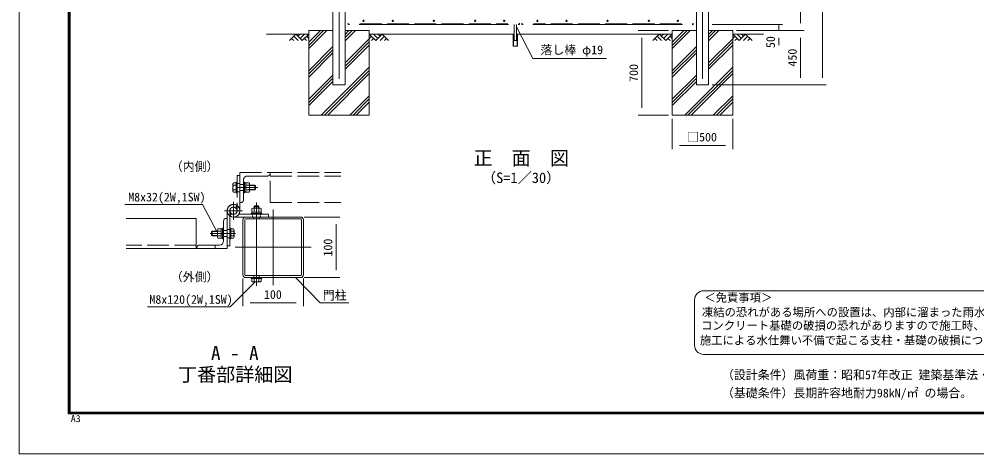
# Model space of a CAD drawing. Units: millimetres, scale not verified. Extents: x -6300 to 6300, y -4455 to 4455.
# Drawn here: x -6300 to 1606, y -4455 to -864 of the extents above; entities that cross this region are included whole.
import ezdxf
from ezdxf.enums import TextEntityAlignment as Align

# ---------------------------------------------------------------- set-up
doc = ezdxf.new("R2010")
doc.units = ezdxf.units.MM
doc.header["$LTSCALE"] = 30
for name, pattern in [('DASHED', [7.5, 6, -1.5]), ('USER1', [50.8, 31.75, -6.35, 6.35, -6.35]), ('USER3', [0.375, 0.25, -0.125])]:
    doc.linetypes.add(name, pattern=pattern)
for name, color, linetype, lineweight in [('0-0_D-TTL-TXT', 7, 'Continuous', 18), ('0-1_D-STR1', 1, 'Continuous', 18), ('0-2_D-BMK', 2, 'USER1', 13), ('0-3_D-STR4', 7, 'Continuous', 9), ('0-4_D-BGD', 7, 'Continuous', 9), ('0-5_D-DCR-HCH', 7, 'Continuous', 9), ('0-6_D-STR-DIM', 7, 'Continuous', 9), ('0-8_D-STR-TXT', 7, 'Continuous', 9), ('0-9_D-STR3', 3, 'Continuous', 13), ('0-B_D-TTL', 7, 'Continuous', 9)]:
    doc.layers.add(name, color=color, linetype=linetype, lineweight=lineweight)
doc.styles.add('ＭＳ ゴシック', font='')
doc.styles.get('ＭＳ ゴシック').set_extended_font_data('MS Gothic')

msp = doc.modelspace()

# ---------------------------------------------------------------- linework, layer by layer
at = {"layer": '0-0_D-TTL-TXT', "color": 2}
for p, q in [((3018.67, -3108), (-649.66, -3108)), ((-724.66, -3183), (-724.66, -3558)), ((-649.66, -3633), (3018.67, -3633))]:
    msp.add_line(p, q, dxfattribs=at)
for centre, start, end in [((-649.66, -3183), 90, 180), ((-649.66, -3558), 180, 270)]:
    msp.add_arc(centre, 75, start, end, dxfattribs=at)
at = {"layer": '0-1_D-STR1'}
for p, q in [((-3709.41, 1067.16), (-3709.41, -1407.84)), ((-609.41, 1067.16), (-609.41, -1407.84)), ((-3583.41, -897.84), (-3583.41, -907.84)), ((-3583.41, -907.84), (-3573.41, -907.84)), ((-3493.41, -907.84), (-2259.41, -907.84)), ((-2169.41, -907.84), (-2179.41, -907.84)), ((-2169.41, -897.84), (-2169.41, -907.84)), ((-2149.41, -897.84), (-2149.41, -907.84)), ((-2149.41, -907.84), (-2139.41, -907.84)), ((-825.41, -907.84), (-2059.41, -907.84)), ((-735.41, -907.84), (-745.41, -907.84)), ((-735.41, -897.84), (-735.41, -907.84)), ((-4838.14, -2509.88), (-5417.7, -2509.88)), ((-4838.14, -2509.88), (-4838.14, -2759.88)), ((-4453.14, -2975.88), (-4453.14, -2521.88)), ((-4437.14, -2975.88), (-4437.14, -2521.88)), ((-3976.14, -2498.88), (-4430.14, -2498.88)), ((-3976.14, -2514.88), (-4430.14, -2514.88)), ((-3969.14, -2975.88), (-3969.14, -2521.88)), ((-3953.14, -2975.88), (-3953.14, -2521.88)), ((-4613.14, -2697.38), (-4613.14, -2532.38)), ((-4583.14, -2609.88), (-4613.14, -2609.88)), ((-4583.14, -2659.88), (-4613.14, -2659.88)), ((-4838.14, -2759.88), (-5417.7, -2759.88)), ((-4810.64, -2729.88), (-4645.64, -2729.88)), ((-4683.14, -2729.88), (-4683.14, -2759.88)), ((-3976.14, -2982.88), (-4430.14, -2982.88)), ((-3976.14, -2998.88), (-4430.14, -2998.88))]:
    msp.add_line(p, q, dxfattribs=at)
at = {"layer": '0-1_D-STR1', "linetype": 'DASHED'}
for p, q in [((-3577.41, -903.84), (-3577.41, -907.84)), ((-3487.41, -901.84), (-2265.41, -901.84)), ((-2175.41, -903.84), (-2175.41, -907.84)), ((-2143.41, -903.84), (-2143.41, -907.84)), ((-831.41, -901.84), (-2053.41, -901.84)), ((-741.41, -903.84), (-741.41, -907.84)), ((-4228.14, -2129.88), (-3643.59, -2129.88)), ((-4228.14, -2379.88), (-4228.14, -2129.88)), ((-4448.14, -2192.38), (-4448.14, -2357.38)), ((-4250.64, -2159.88), (-4415.64, -2159.88)), ((-4228.14, -2159.88), (-3643.59, -2159.88)), ((-4478.14, -2229.88), (-4448.14, -2229.88)), ((-4478.14, -2279.88), (-4448.14, -2279.88)), ((-4228.14, -2379.88), (-3643.59, -2379.88)), ((-4363.14, -2498.88), (-4363.14, -2514.88)), ((-4318.14, -2498.88), (-4318.14, -2514.88)), ((-4838.14, -2729.88), (-5417.7, -2729.88)), ((-4363.14, -2998.88), (-4363.14, -2982.88)), ((-4318.14, -2998.88), (-4318.14, -2982.88))]:
    msp.add_line(p, q, dxfattribs=at)
at = {"layer": '0-1_D-STR1'}
for points in [[(-3709.41, -1407.84), (-3609.41, -1407.84), (-3609.41, 1067.16)], [(-609.41, -1407.84), (-709.41, -1407.84), (-709.41, 1067.16)], [(-4590.64, -2509.88), (-4583.14, -2509.88), (-4583.14, -2759.88), (-4833.14, -2759.88), (-4833.14, -2752.38)]]:
    msp.add_lwpolyline(points, dxfattribs=at)
at = {"layer": '0-1_D-STR1', "linetype": 'DASHED'}
msp.add_lwpolyline([(-4470.64, -2379.88), (-4478.14, -2379.88), (-4478.14, -2129.88), (-4228.14, -2129.88), (-4228.14, -2137.38)], dxfattribs=at)
for centre, radius, start, end in [((-4415.64, -2192.38), 32.5, 90, 180), ((-4250.64, -2137.38), 22.5, 270, 0), ((-4470.64, -2357.38), 22.5, 270, 0)]:
    msp.add_arc(centre, radius, start, end, dxfattribs=at)
at = {"layer": '0-1_D-STR1'}
for centre, radius, start, end in [((-4590.64, -2532.38), 22.5, 90, 180), ((-4430.14, -2521.88), 23, 90, 180), ((-4430.14, -2521.88), 7, 90, 180), ((-3976.14, -2521.88), 23, 0, 90), ((-3976.14, -2521.88), 7, 0, 90), ((-4810.64, -2752.38), 22.5, 90, 180), ((-4645.64, -2697.38), 32.5, 270, 0), ((-4430.14, -2975.88), 23, 180, 270), ((-4430.14, -2975.88), 7, 180, 270), ((-3976.14, -2975.88), 23, 270, 0), ((-3976.14, -2975.88), 7, 270, 0)]:
    msp.add_arc(centre, radius, start, end, dxfattribs=at)
at = {"layer": '0-2_D-BMK'}
for p, q in [((-3659.41, 1119.16), (-3659.41, -1447.84)), ((-659.41, 1119.16), (-659.41, -1447.84)), ((-3463.85, -877.84), (-3448.97, -877.84)), ((-3456.41, -870.4), (-3456.41, -885.28)), ((-3223.85, -877.84), (-3208.97, -877.84)), ((-3216.41, -870.4), (-3216.41, -885.28)), ((-2883.85, -877.84), (-2868.97, -877.84)), ((-2876.41, -870.4), (-2876.41, -885.28)), ((-2543.85, -877.84), (-2528.97, -877.84)), ((-2536.41, -870.4), (-2536.41, -885.28)), ((-2303.85, -877.84), (-2288.97, -877.84)), ((-2296.41, -870.4), (-2296.41, -885.28)), ((-2029.85, -877.84), (-2014.97, -877.84)), ((-2022.41, -870.4), (-2022.41, -885.28)), ((-1789.85, -877.84), (-1774.97, -877.84)), ((-1782.41, -870.4), (-1782.41, -885.28)), ((-1449.85, -877.84), (-1434.97, -877.84)), ((-1442.41, -870.4), (-1442.41, -885.28)), ((-1109.85, -877.84), (-1094.97, -877.84)), ((-1102.41, -870.4), (-1102.41, -885.28)), ((-869.85, -877.84), (-854.97, -877.84)), ((-862.41, -870.4), (-862.41, -885.28)), ((-4456.33, -2446.38), (-4604.96, -2446.38)), ((-4530.64, -2372.06), (-4530.64, -2520.69)), ((-4340.64, -3066.38), (-4340.64, -2378.88)), ((-4203.14, -2436.38), (-4203.14, -3061.38)), ((-4722.64, -2634.88), (-4514.89, -2634.88)), ((-3890.64, -2748.88), (-4515.64, -2748.88))]:
    msp.add_line(p, q, dxfattribs=at)
at = {"layer": '0-2_D-BMK', "linetype": 'DASHED'}
for p, q in [((-4330.89, -2254.88), (-4546.4, -2254.88)), ((-4604.96, -2446.38), (-4456.33, -2446.38)), ((-4530.64, -2520.69), (-4530.64, -2372.06))]:
    msp.add_line(p, q, dxfattribs=at)
at = {"layer": '0-3_D-STR4'}
for p, q in [((-3909.41, -957.84), (-3909.41, -1657.84)), ((-3709.41, -957.84), (-3909.41, -957.84)), ((-3409.41, -957.84), (-3609.41, -957.84)), ((-3409.41, -957.84), (-3409.41, -1657.84)), ((-909.41, -957.84), (-909.41, -1657.84)), ((-909.41, -957.84), (-709.41, -957.84)), ((-609.41, -957.84), (-409.41, -957.84)), ((-409.41, -957.84), (-409.41, -1657.84)), ((-3409.41, -1657.84), (-3909.41, -1657.84)), ((-909.41, -1657.84), (-409.41, -1657.84))]:
    msp.add_line(p, q, dxfattribs=at)
at = {"layer": '0-4_D-BGD'}
for p, q in [((-3909.41, -987.84), (-4259.41, -987.84)), ((-3409.41, -987.84), (-2213.91, -987.84)), ((-909.41, -987.84), (-2194.91, -987.84)), ((-409.41, -987.84), (-155.13, -987.84))]:
    msp.add_line(p, q, dxfattribs=at)
at = {"layer": '0-5_D-DCR-HCH'}
for p, q in [((-4015.84, -987.84), (-4069.05, -1041.05)), ((-4051.31, -1023.31), (-4033.49, -1041.05)), ((-4033.57, -1005.57), (-3997.94, -1041.05)), ((-4015.84, -987.84), (-3962.62, -1041.05)), ((-3998.19, -1005.67), (-3980.36, -987.84)), ((-3980.36, -1023.31), (-3944.89, -987.84)), ((-3962.62, -1041.05), (-3909.41, -987.84)), ((-3944.89, -1023.31), (-3927.07, -1041.05)), ((-3927.15, -1005.57), (-3909.41, -1023.23)), ((-3909.41, -1107.22), (-3760.03, -957.84)), ((-3909.41, -1080.71), (-3786.54, -957.84)), ((-3909.41, -1054.19), (-3813.06, -957.84)), ((-3609.41, -1042.93), (-3524.32, -957.84)), ((-3609.41, -1016.41), (-3550.84, -957.84)), ((-3609.41, -989.89), (-3577.36, -957.84)), ((-3609.41, -1225.6), (-3409.41, -1025.6)), ((-3356.2, -1041.05), (-3409.41, -987.84)), ((-3391.67, -1005.57), (-3409.41, -1023.23)), ((-3373.94, -1023.31), (-3391.76, -1041.05)), ((-3338.46, -1023.31), (-3373.94, -987.84)), ((-3302.99, -987.84), (-3356.2, -1041.05)), ((-3320.72, -1005.57), (-3338.46, -987.84)), ((-3285.25, -1005.57), (-3320.89, -1041.05)), ((-3302.99, -987.84), (-3249.78, -1041.05)), ((-3267.51, -1023.31), (-3285.33, -1041.05)), ((-1015.84, -987.84), (-1069.05, -1041.05)), ((-1051.31, -1023.31), (-1033.49, -1041.05)), ((-1033.57, -1005.57), (-997.94, -1041.05)), ((-1015.84, -987.84), (-962.62, -1041.05)), ((-998.1, -1005.57), (-980.36, -987.84)), ((-980.36, -1023.31), (-944.89, -987.84)), ((-962.62, -1041.05), (-909.41, -987.84)), ((-944.89, -1023.31), (-927.07, -1041.05)), ((-927.15, -1005.57), (-909.41, -1023.23)), ((-909.41, -1107.22), (-760.03, -957.84)), ((-909.41, -1080.71), (-786.54, -957.84)), ((-909.41, -1054.19), (-813.06, -957.84)), ((-609.41, -1042.93), (-524.32, -957.84)), ((-609.41, -1016.41), (-550.84, -957.84)), ((-609.41, -989.89), (-577.36, -957.84)), ((-609.41, -1225.6), (-409.41, -1025.6)), ((-356.2, -1041.05), (-409.41, -987.84)), ((-391.67, -1005.57), (-409.41, -1023.23)), ((-373.94, -1023.31), (-391.76, -1041.05)), ((-338.46, -1023.31), (-373.94, -987.84)), ((-302.99, -987.84), (-356.2, -1041.05)), ((-320.63, -1005.67), (-338.46, -987.84)), ((-285.25, -1005.57), (-320.89, -1041.05)), ((-302.99, -987.84), (-249.78, -1041.05)), ((-267.51, -1023.31), (-285.33, -1041.05)), ((-3909.41, -1289.89), (-3709.41, -1089.89)), ((-3609.41, -1252.11), (-3409.41, -1052.11)), ((-3609.41, -1278.63), (-3409.41, -1078.63)), ((-909.41, -1289.89), (-709.41, -1089.89)), ((-609.41, -1252.11), (-409.41, -1052.11)), ((-609.41, -1278.63), (-409.41, -1078.63)), ((-3909.41, -1316.41), (-3709.41, -1116.41)), ((-3909.41, -1342.93), (-3709.41, -1142.93)), ((-909.41, -1316.41), (-709.41, -1116.41)), ((-909.41, -1342.93), (-709.41, -1142.93)), ((-3805.95, -1657.84), (-3409.41, -1261.3)), ((-805.95, -1657.84), (-409.41, -1261.3)), ((-3909.41, -1525.6), (-3709.41, -1325.6)), ((-3779.43, -1657.84), (-3409.41, -1287.82)), ((-3752.92, -1657.84), (-3409.41, -1314.33)), ((-909.41, -1525.6), (-709.41, -1325.6)), ((-779.43, -1657.84), (-409.41, -1287.82)), ((-752.92, -1657.84), (-409.41, -1314.33)), ((-3909.41, -1552.11), (-3709.41, -1352.11)), ((-3909.41, -1578.63), (-3709.41, -1378.63)), ((-909.41, -1552.11), (-709.41, -1352.11)), ((-909.41, -1578.63), (-709.41, -1378.63)), ((-3570.25, -1657.84), (-3409.41, -1497)), ((-570.25, -1657.84), (-409.41, -1497)), ((-3543.73, -1657.84), (-3409.41, -1523.52)), ((-3517.21, -1657.84), (-3409.41, -1550.04)), ((-543.73, -1657.84), (-409.41, -1523.52)), ((-517.21, -1657.84), (-409.41, -1550.04))]:
    msp.add_line(p, q, dxfattribs=at)
at = {"layer": '0-6_D-STR-DIM'}
for p, q in [((150.59, 982.16), (150.59, -897.84)), ((330.59, 1019.16), (330.59, -1347.84)), ((-579.41, -907.84), (-179.41, -907.84)), ((-579.41, -907.84), (0.59, -907.84)), ((-579.41, -907.84), (0.59, -907.84)), ((-29.41, -907.84), (-29.41, -957.84)), ((-939.41, -957.84), (-1189.41, -957.84)), ((-1159.41, -1017.84), (-1159.41, -1597.84)), ((-379.41, -957.84), (0.59, -957.84)), ((-379.41, -957.84), (180.59, -957.84)), ((-379.41, -957.84), (180.59, -957.84)), ((-29.41, -1017.84), (-29.41, -1077.84)), ((150.59, -1017.84), (150.59, -1347.84)), ((-579.41, -1407.84), (180.59, -1407.84)), ((-579.41, -1407.84), (360.59, -1407.84)), ((-939.41, -1657.84), (-1189.41, -1657.84)), ((-909.41, -1687.84), (-909.41, -1937.84)), ((-409.41, -1687.84), (-409.41, -1937.84)), ((-849.41, -1907.84), (-469.41, -1907.84)), ((-3946.14, -2498.88), (-3653.4, -2498.88)), ((-3683.4, -2558.88), (-3683.4, -2938.88)), ((-3946.14, -2998.88), (-3653.4, -2998.88)), ((-4453.14, -3005.88), (-4453.14, -3236.38)), ((-3953.14, -3005.88), (-3953.14, -3236.38)), ((-4393.14, -3206.38), (-4013.14, -3206.38))]:
    msp.add_line(p, q, dxfattribs=at)
at = {"layer": '0-8_D-STR-TXT'}
for points in [[(-1451.37, -1190.26), (-2060.37, -1190.26), (-2194.01, -926.74)], [(-5427.5, -2395.97), (-4787.41, -2395.97), (-4669.85, -2613.12)], [(-3577.95, -3207.72), (-3814.21, -3207.72), (-4015.25, -3000.31)], [(-5239.95, -3241.64), (-4558.18, -3241.64), (-4354.55, -3035.8)]]:
    msp.add_lwpolyline(points, dxfattribs=at)
at = {"layer": '0-9_D-STR3'}
for p, q in [((-2213.91, -907.84), (-2213.91, -1039.34)), ((-2194.91, -907.84), (-2194.91, -1039.34)), ((-2221.41, -987.84), (-2221.41, -1087.84)), ((-2219.11, -987.84), (-2219.11, -1087.84)), ((-2189.71, -1087.84), (-2189.71, -987.84)), ((-2213.91, -1039.34), (-2194.91, -1039.34)), ((-2212.91, -1040.34), (-2213.91, -1039.34)), ((-2212.91, -1040.34), (-2195.91, -1040.34)), ((-2194.91, -1039.34), (-2195.91, -1040.34)), ((-4583.14, -2736.38), (-4583.14, -2446.38)), ((-4560.64, -2736.38), (-4560.64, -2446.38)), ((-4378.14, -2458.38), (-4378.14, -2429.38)), ((-4311.75, -2425.88), (-4369.48, -2425.88)), ((-4360.64, -2425.88), (-4360.64, -2411.88)), ((-4359.39, -2458.38), (-4359.39, -2429.38)), ((-4355.64, -2425.88), (-4355.64, -2406.88)), ((-4320.64, -2411.88), (-4325.64, -2406.88)), ((-4321.89, -2458.38), (-4321.89, -2429.38)), ((-4320.64, -2425.88), (-4320.64, -2411.88)), ((-4303.14, -2458.38), (-4303.14, -2429.38)), ((-4547.79, -2471), (-4560.64, -2489.46)), ((-4240.64, -2498.88), (-4530.64, -2498.88)), ((-4240.64, -2476.38), (-4487.56, -2476.38)), ((-4385.64, -2476.38), (-4385.64, -2468.38)), ((-4295.64, -2468.38), (-4385.64, -2468.38)), ((-4385.64, -2476.38), (-4295.64, -2476.38)), ((-4379.14, -2468.38), (-4379.14, -2458.38)), ((-4302.14, -2468.38), (-4379.14, -2468.38)), ((-4303.14, -2458.38), (-4378.14, -2458.38)), ((-4338.77, -2468.38), (-4344.54, -2458.38)), ((-4335.3, -2468.38), (-4341.08, -2458.38)), ((-4295.64, -2476.38), (-4295.64, -2468.38)), ((-4240.64, -2476.38), (-4240.64, -2498.88)), ((-4663.64, -2605.99), (-4663.64, -2663.71)), ((-4631.14, -2597.38), (-4660.14, -2597.38)), ((-4631.14, -2597.38), (-4631.14, -2672.38)), ((-4621.14, -2589.88), (-4621.14, -2679.88)), ((-4613.14, -2589.88), (-4621.14, -2589.88)), ((-4530.54, -2597.38), (-4552.64, -2597.38)), ((-4552.64, -2597.38), (-4552.64, -2672.38)), ((-4525.14, -2606.73), (-4525.14, -2663.02)), ((-4712.64, -2618.63), (-4707.64, -2614.88)), ((-4712.64, -2651.13), (-4707.64, -2654.88)), ((-4663.64, -2651.13), (-4712.64, -2651.13)), ((-4663.64, -2614.88), (-4707.64, -2614.88)), ((-4707.64, -2614.88), (-4707.64, -2654.88)), ((-4663.64, -2654.88), (-4707.64, -2654.88)), ((-4631.14, -2616.13), (-4660.14, -2616.13)), ((-4631.14, -2653.63), (-4660.14, -2653.63)), ((-4631.14, -2672.38), (-4660.14, -2672.38)), ((-4631.14, -2636.75), (-4621.14, -2630.98)), ((-4631.14, -2640.22), (-4621.14, -2634.44)), ((-4530.54, -2616.08), (-4552.64, -2616.08)), ((-4530.54, -2653.67), (-4552.64, -2653.67)), ((-4530.54, -2672.38), (-4552.64, -2672.38)), ((-4560.64, -2736.38), (-4583.14, -2736.38)), ((-4295.64, -2998.88), (-4385.64, -2998.88)), ((-4385.64, -3006.88), (-4385.64, -2998.88)), ((-4295.64, -3006.88), (-4295.64, -2998.88)), ((-4295.64, -3006.88), (-4385.64, -3006.88)), ((-4378.14, -3028.98), (-4378.14, -3006.88)), ((-4303.14, -3006.88), (-4378.14, -3006.88)), ((-4312.5, -3034.38), (-4368.79, -3034.38)), ((-4359.44, -3028.98), (-4359.44, -3006.88)), ((-4321.85, -3028.98), (-4321.85, -3006.88)), ((-4303.14, -3028.98), (-4303.14, -3006.88))]:
    msp.add_line(p, q, dxfattribs=at)
at = {"layer": '0-9_D-STR3', "linetype": 'DASHED'}
for p, q in [((-4500.64, -2156.38), (-4500.64, -2446.38)), ((-4500.64, -2156.38), (-4478.14, -2156.38)), ((-4478.14, -2156.38), (-4478.14, -2446.38)), ((-4440.14, -2299.88), (-4440.14, -2209.88)), ((-4536.14, -2283.02), (-4536.14, -2226.73)), ((-4530.74, -2217.38), (-4508.64, -2217.38)), ((-4530.74, -2236.08), (-4508.64, -2236.08)), ((-4530.74, -2273.67), (-4508.64, -2273.67)), ((-4530.74, -2292.38), (-4508.64, -2292.38)), ((-4508.64, -2292.38), (-4508.64, -2217.38)), ((-4478.14, -2222.63), (-4500.64, -2222.63)), ((-4478.14, -2290.13), (-4500.64, -2290.13)), ((-4430.14, -2249.54), (-4440.14, -2255.31)), ((-4430.14, -2253), (-4440.14, -2258.77)), ((-4430.14, -2217.38), (-4401.14, -2217.38)), ((-4430.14, -2292.38), (-4430.14, -2217.38)), ((-4430.14, -2236.13), (-4401.14, -2236.13)), ((-4430.14, -2273.63), (-4401.14, -2273.63)), ((-4430.14, -2292.38), (-4401.14, -2292.38)), ((-4397.64, -2283.77), (-4397.64, -2226.04)), ((-4348.64, -2238.63), (-4397.64, -2238.63)), ((-4397.64, -2274.88), (-4353.64, -2274.88)), ((-4348.64, -2238.63), (-4353.64, -2234.88)), ((-4348.64, -2271.13), (-4353.64, -2274.88)), ((-4448.14, -2299.88), (-4440.14, -2299.88)), ((-4513.5, -2421.76), (-4500.64, -2403.29))]:
    msp.add_line(p, q, dxfattribs=at)
at = {"layer": '0-9_D-STR3', "linetype": 'USER3'}
for p, q in [((-4374.39, -2476.38), (-4374.39, -2498.88)), ((-4306.89, -2476.38), (-4306.89, -2498.88)), ((-4560.64, -2602.63), (-4583.14, -2602.63)), ((-4560.64, -2670.13), (-4583.14, -2670.13))]:
    msp.add_line(p, q, dxfattribs=at)
at = {"layer": '0-9_D-STR3'}
for points in [[(-2221.41, -1087.84), (-2187.41, -1087.84), (-2187.41, -987.84)], [(-4320.64, -2411.88), (-4360.64, -2411.88), (-4355.64, -2406.88)], [(-4325.64, -2425.88), (-4325.64, -2406.88), (-4355.64, -2406.88)], [(-4302.14, -2468.38), (-4302.14, -2458.38), (-4379.14, -2458.38)], [(-4631.14, -2673.38), (-4631.14, -2596.38), (-4621.14, -2596.38)], [(-4631.14, -2673.38), (-4621.14, -2673.38), (-4621.14, -2596.38)], [(-4613.14, -2589.88), (-4613.14, -2679.88), (-4621.14, -2679.88)], [(-4663.64, -2618.63), (-4712.64, -2618.63), (-4712.64, -2651.13)]]:
    msp.add_lwpolyline(points, dxfattribs=at)
at = {"layer": '0-9_D-STR3', "linetype": 'DASHED'}
msp.add_lwpolyline([(-4500.64, -2209.88), (-4508.64, -2209.88), (-4508.64, -2299.88), (-4500.64, -2299.88)], close=True, dxfattribs=at)
for points in [[(-4448.14, -2299.88), (-4448.14, -2209.88), (-4440.14, -2209.88)], [(-4430.14, -2216.38), (-4430.14, -2293.38), (-4440.14, -2293.38)], [(-4430.14, -2216.38), (-4440.14, -2216.38), (-4440.14, -2293.38)], [(-4353.64, -2274.88), (-4353.64, -2234.88), (-4397.64, -2234.88)], [(-4397.64, -2271.13), (-4348.64, -2271.13), (-4348.64, -2238.63)]]:
    msp.add_lwpolyline(points, dxfattribs=at)
at = {"layer": '0-9_D-STR3'}
msp.add_lwpolyline([(-4560.64, -2679.88), (-4552.64, -2679.88), (-4552.64, -2589.88), (-4560.64, -2589.88)], close=True, dxfattribs=at)
for centre, radius in [((-3456.41, -877.84), 5.25), ((-3216.41, -877.84), 5.25), ((-2876.41, -877.84), 5.25), ((-2536.41, -877.84), 5.25), ((-2296.41, -877.84), 5.25), ((-2022.41, -877.84), 5.25), ((-1782.41, -877.84), 5.25), ((-1442.41, -877.84), 5.25), ((-1102.41, -877.84), 5.25), ((-862.41, -877.84), 5.25), ((-4530.64, -2446.38), 30)]:
    msp.add_circle(centre, radius, dxfattribs=at)
at = {"layer": '0-9_D-STR3', "linetype": 'DASHED'}
for centre, radius, start, end in [((-4525.34, -2226.73), 10.8, 120, 240), ((-4500.75, -2254.88), 35.39, 147.93138, 212.06862), ((-4525.34, -2283.02), 10.8, 120, 240), ((-4411.88, -2226.75), 14.25, 318.86505, 41.13495), ((-4449.62, -2254.88), 51.97, 338.85295, 21.14705), ((-4411.87, -2283), 14.24, 318.83491, 41.16509), ((-4530.64, -2446.38), 52.5, 55.1501, 0), ((-4530.64, -2446.38), 30, 55.1501, 0)]:
    msp.add_arc(centre, radius, start, end, dxfattribs=at)
at = {"layer": '0-9_D-STR3'}
for centre, radius, start, end in [((-4530.64, -2446.38), 52.5, 235.1501, 180), ((-4530.64, -2446.38), 30, 235.1501, 180), ((-4368.77, -2440.11), 14.25, 48.86505, 131.13495), ((-4340.64, -2477.85), 51.97, 68.85295, 111.14705), ((-4312.52, -2440.1), 14.24, 48.83491, 131.16509), ((-4649.42, -2606.75), 14.24, 138.83491, 221.16509), ((-4535.95, -2606.73), 10.8, 300, 60), ((-4649.41, -2663), 14.25, 138.86505, 221.13495), ((-4611.67, -2634.88), 51.97, 158.85295, 201.14705), ((-4560.54, -2634.88), 35.39, 327.93138, 32.06862), ((-4535.95, -2663.02), 10.8, 300, 60), ((-4368.79, -3023.58), 10.8, 210, 330), ((-4340.64, -2998.98), 35.39, 237.93138, 302.06862), ((-4312.5, -3023.58), 10.8, 210, 330)]:
    msp.add_arc(centre, radius, start, end, dxfattribs=at)
at = {"layer": '0-B_D-TTL', "color": 2, "lineweight": 18}
msp.add_lwpolyline([(-6300, 4455), (6300, 4455), (6300, -4455), (-6300, -4455)], close=True, dxfattribs=at)
at = {"layer": '0-B_D-TTL'}
for points in [[(-5895, 4125), (5895, 4125), (5895, -4125), (-5895, -4125)], [(-5891.25, 4121.25), (5891.25, 4121.25), (5891.25, -4121.25), (-5891.25, -4121.25)], [(-5887.5, 4117.5), (5887.5, 4117.5), (5887.5, -4117.5), (-5887.5, -4117.5)], [(-5883.75, 4113.75), (5883.75, 4113.75), (5883.75, -4113.75), (-5883.75, -4113.75)], [(-5880, 4110), (5880, 4110), (5880, -4110), (-5880, -4110)]]:
    msp.add_lwpolyline(points, close=True, dxfattribs=at)

# ---------------------------------------------------------------- texts
at = {"layer": '0-0_D-TTL-TXT', "style": 'ＭＳ ゴシック'}
for s, height, p in [('正\u3000面\u3000図', 115.5, (-2549.26, -2103.9)), ('（内側）', 72.14, (-5048.23, -2139.27)), ('（S=1／30）', 86.66, (-2481.03, -2243.7)), ('（外側）', 72.14, (-5048.23, -3051.09)), ('＜免責事項＞ \u3000\u3000', 68.62, (-644.1, -3219.27)), ('凍結の恐れがある場所への設置は、内部に溜まった雨水等の凍結融解により支柱の破損や', 68.62, (-664.39, -3340.01)), ('コンクリート基礎の破損の恐れがありますので施工時、水仕舞いを行ってください。', 68.62, (-670.55, -3450.15)), ('施工による水仕舞い不備で起こる支柱・基礎の破損について当社は責任を負いかねます。 ', 68.62, (-681.04, -3572.39)), ('A - A', 115.5, (-4716.2, -3714.74)), ('丁番部詳細図', 115.5, (-4989.09, -3891.99)), ('（設計条件）風荷重：昭和57年改正 建築基準法・同施行令に基づく風圧力に準拠。', 72.14, (-498.67, -3860.4)), ('（基礎条件）長期許容地耐力98kN/㎡ の場合。', 72.14, (-498.67, -4010.4))]:
    msp.add_text(s, height=height, dxfattribs=at).set_placement(p, align=Align.BOTTOM_LEFT)
at = {"layer": '0-6_D-STR-DIM', "style": 'ＭＳ ゴシック'}
for s, p in [('50', (-39.53, -1102.82)), ('450', (140.47, -1255.59)), ('700', (-1169.53, -1382.09)), ('100', (-3693.52, -2824.85))]:
    msp.add_text(s, height=72.14, rotation=90, dxfattribs=at).set_placement(p, align=Align.BOTTOM_LEFT)
for s, p in [('□500', (-785.64, -1896.2)), ('100', (-4279.12, -3196.26))]:
    msp.add_text(s, height=72.14, dxfattribs=at).set_placement(p, align=Align.BOTTOM_LEFT)
at = {"layer": '0-8_D-STR-TXT', "style": 'ＭＳ ゴシック'}
for s, p in [('落し棒 φ19', (-1996.7, -1175.86)), ('M8x32(2W,1SW)', (-5399.44, -2391.47)), ('M8x120(2W,1SW)', (-5224.62, -3237.14)), ('門柱', (-3793.17, -3203.21))]:
    msp.add_text(s, height=72.14, dxfattribs=at).set_placement(p, align=Align.BOTTOM_LEFT)
at = {"layer": '0-B_D-TTL', "style": 'ＭＳ ゴシック', "width": 1.05}
msp.add_text('A3', height=57.62, dxfattribs=at).set_placement((-5874.13, -4210.22), align=Align.BOTTOM_LEFT)

doc.saveas('drawing.dxf')
